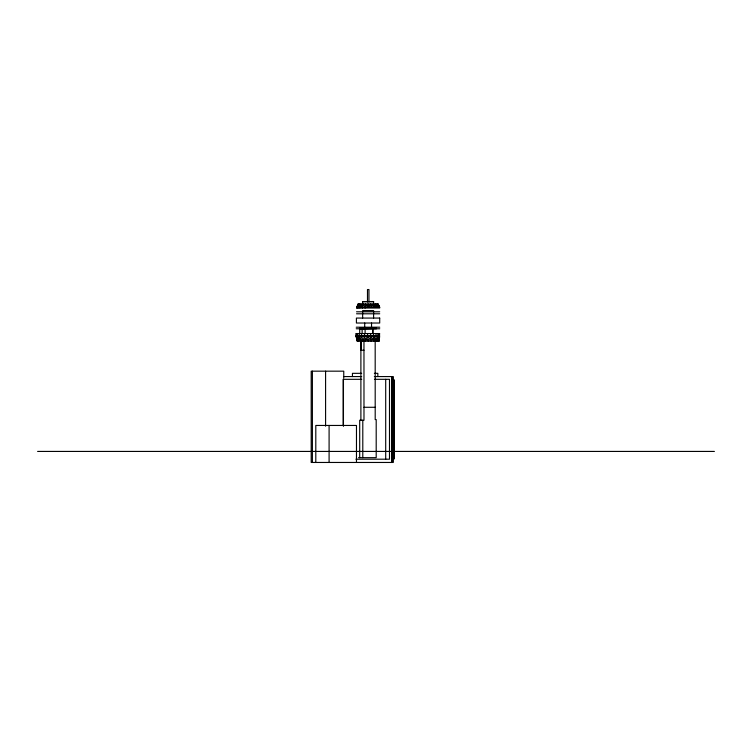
<?xml version="1.0" encoding="UTF-8"?>
<svg xmlns="http://www.w3.org/2000/svg" width="752" height="752" viewBox="0 0 752 752"><rect width="100%" height="100%" fill="white"/><g stroke="black" fill="none" stroke-linecap="round" stroke-linejoin="round"><path stroke-width="1.13" d="M365.491 303.958L365.491 304.861L368.085 307.333L368.113 303.958M377.777 341.192L377.955 333.55M379.281 337.657L379.149 341.192L357.097 341.192L356.476 336.511M378.829 341.192L379.205 333.55M365.087 308.019L365.491 304.861M358.676 341.192L359.277 333.55M379.14 337.657L378.717 341.192M373.189 303.958L373.189 304.861L376.301 307.333L376.902 303.958M378.829 339.951L379.675 333.55L356.006 333.55L356.006 336.511L357.097 339.951L379.149 339.951L379.675 336.511L356.006 336.511M363.047 303.958L362.295 308.019M360.471 341.192L361.684 333.55M377.777 339.951L379.205 336.511M356.909 308.019L357.971 303.958L378.265 303.958L379.309 307.333L377.918 303.958M362.784 341.192L364.513 336.511L364.513 333.55M359.334 303.958L358.055 308.019M377.955 336.511L376.066 341.192M359.334 304.861L356.909 307.333L358.319 303.958M356.909 307.333L358.319 304.861L356.523 308.019L379.713 308.019M365.463 341.192L365.463 339.951L367.568 336.511L367.568 333.55M368.085 307.333L370.745 304.861L370.745 303.958M365.087 307.333L363.047 304.861L359.898 307.333L359.898 308.019M363.047 304.861L358.055 307.333L360.941 304.861L360.941 303.958M362.633 301.684L373.603 301.684M379.713 307.333L356.523 307.333L357.971 304.861L378.265 304.861L379.713 307.333L377.918 304.861L378.143 307.333L376.902 304.861M356.523 311.798L379.713 311.798M356.523 313.791L379.713 313.791M356.241 327.214L379.741 327.214M359.7 328.38L376.508 328.257L359.7 328.257L359.7 333.55M356.241 328.765L379.741 328.765M359.7 329.226L376.508 328.765M356.006 335.58L379.675 335.58M360.894 350.235L363.968 350.235M361.674 373.33L352.444 373.33L352.444 376.573M374.364 373.33L377.833 373.33L377.833 376.573M343.758 376.573L361.674 376.573M374.364 376.573L393.117 376.573L393.117 462.461L311.196 462.461L311.196 371.168L343.758 371.168L343.758 378.124M361.703 379.318L343.185 379.318L343.185 425.453M374.44 379.318L389.489 379.318L389.489 459.199L355.922 459.199M392.864 379.939L394.433 379.939L394.433 458.852L392.864 458.852M363.968 407.283L375.201 407.283M37.6 451.426L714.4 451.426M358.525 457.667L376.197 457.667L376.197 419.588L375.201 419.588L375.182 341.192M371.178 341.192L371.178 339.951L367.568 336.511L368.33 341.192M370.642 333.55L370.642 336.511L373.81 339.951L373.81 341.192M373.518 333.55L373.518 336.511L376.066 339.951L376.019 333.55M377.918 304.861L379.309 307.333M376.301 307.333L375.295 303.958M358.676 339.951L357.454 336.511L357.454 333.55M356.316 333.55L357.52 341.192M359.277 336.511L360.471 339.951M361.684 336.511L362.784 339.951M356.335 336.511L357.454 336.511L357.52 339.951M373.894 307.333L373.189 304.861L371.093 307.333L370.745 304.861M364.513 336.511L365.463 339.951M356.316 336.511L357.097 339.951M370.642 336.511L371.178 339.951M373.518 336.511L373.81 339.951M392.694 376.573L392.694 462.461M391.566 376.573L391.566 462.461M385.701 379.318L385.701 459.199M373.603 303.836L373.603 301.552L362.633 301.552L362.633 303.836M373.594 318.068L373.594 310.585L362.643 310.585L362.643 318.068M373.077 328.765L372.973 333.55M372.654 329.226L372.654 333.55M371.535 323.022L371.535 327.214M368.95 302.041L368.95 289.539L367.484 289.539L367.484 302.041M365.105 329.226L365.105 333.55M364.701 323.022L364.701 327.214M363.968 341.333L363.987 420.246L359.7 420.246L359.7 457.667M362.793 420.246L362.793 457.667M362.126 329.226L362.126 333.55M361.129 341.192L361.129 350.235M360.894 341.192L360.894 420.246M357.416 339.951L357.416 341.192M356.476 462.461L356.476 425.453L315.802 425.453L315.802 462.461M343.448 379.318L343.448 426.309M329.094 425.453L329.094 462.461M325.588 371.168L325.588 426.177M312.39 371.168L312.39 462.461M379.704 318.068L356.41 318.068L356.41 323.022L379.704 323.022L379.704 318.068"/></g></svg>
